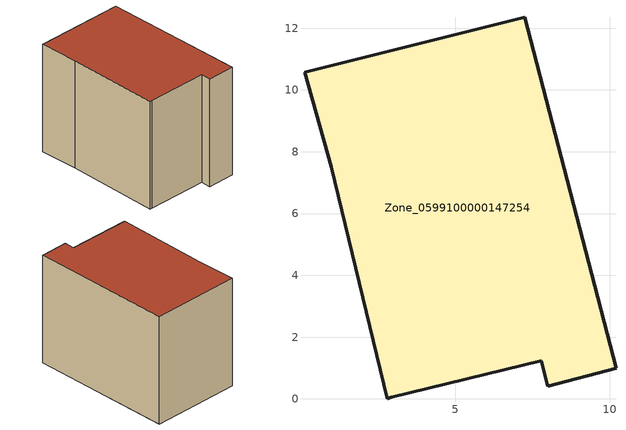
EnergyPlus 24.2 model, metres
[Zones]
Zone_0599100000147254
 floor ground (C_G): 7.25,12.36 10.21,0.99 8,0.41 7.79,1.23 2.94,0.05 2.8,0 0.99,7.51 0.13,10.57 z0
 wall outside (C_F): 10.21,0.99 7.25,12.36 0.13,10.57 0.99,7.51 2.8,0 2.94,0.05 7.79,1.23 8,0.41 10.21,0.99 z0:9.04
 roof outside (C_R): 0.99,7.51 2.8,0 2.94,0.05 7.79,1.23 8,0.41 10.21,0.99 7.25,12.36 0.13,10.57 z9.04
[BUILDING]
Pand.0599100000147254: North Axis=0; Terrain=City; Loads Convergence Tolerance Value=0.04; Temperature Convergence Tolerance Value=0.4; Solar Distribution=FullExterior; Maximum Number of Warmup Days=25; Minimum Number of Warmup Days=1
[Site:Location]
Rotterdam.The.Hague.AP_ZH_NLD Design_Conditions: Latitude=51.96; Longitude=4.45; Time Zone=1; Elevation=-4.5
[SITE:GROUNDTEMPERATURE:BUILDINGSURFACE]
18, 18, 18, 18, 18, 18, 18, 18, 18, 18, 18, 18
[MATERIAL] Thermal Absorptance=0.9; Solar Absorptance=0.7; Visible Absorptance=0.7
Name | Roughness | Thickness | Conductivity | Density | Specific Heat
G.TI.1975-1991 | MediumSmooth | 0.15 | 0.288461 | 540 | 1210
F.TI.1975-1991 | Rough | 0.3 | 0.230769 | 1920 | 840
R.TI.1975-1991 | MediumRough | 0.2 | 0.153846 | 1500 | 1000
[CONSTRUCTION]
C_G: G.TI.1975-1991
C_F: F.TI.1975-1991
C_R: R.TI.1975-1991
[ZONE]
Zone_0599100000147254: Type=1; Multiplier=1; Ceiling Height=Autocalculate; Volume=Autocalculate; Floor Area=autocalculate; Part of Total Floor Area=Yes
[ZONEINFILTRATION:DESIGNFLOWRATE]
Infil_Zone_0599100000147254: Zone or ZoneList or Space or SpaceList=Zone_0599100000147254; Schedule=AlwaysOn; Design Flow Rate Calculation Method=Flow/Area; Flow Rate per Floor Area=0.003; Constant Term Coefficient=1; Temperature Term Coefficient=0; Velocity Term Coefficient=0; Velocity Squared Term Coefficient=0
[HVACTEMPLATE:ZONE:IDEALLOADSAIRSYSTEM]
Zone_0599100000147254: Maximum Heating Supply Air Temperature=50; Minimum Cooling Supply Air Temperature=13; Maximum Heating Supply Air Humidity Ratio=0.0156; Minimum Cooling Supply Air Humidity Ratio=0.0077; Heating Limit=NoLimit; Cooling Limit=NoLimit; Dehumidification Control Type=ConstantSensibleHeatRatio; Cooling Sensible Heat Ratio=0.7; Dehumidification Setpoint=60; Humidification Control Type=None; Humidification Setpoint=30; Outdoor Air Method=None; Outdoor Air Flow Rate per Person=0.00944; Outdoor Air Flow Rate per Zone Floor Area=0; Outdoor Air Flow Rate per Zone=0; Demand Controlled Ventilation Type=None; Outdoor Air Economizer Type=NoEconomizer; Heat Recovery Type=None; Sensible Heat Recovery Effectiveness=0.7; Latent Heat Recovery Effectiveness=0.65
[ZONECONTROL:THERMOSTAT]
ThermostatControl_Zone_0599100000147254: Zone or ZoneList=Zone_0599100000147254; Control Type Schedule=DualSetpointControlType; Control 1=Thermostat_Zone_0599100000147254; Temperature Difference Between Cutout And Setpoint=0
[THERMOSTATSETPOINT:DUALSETPOINT]
Thermostat_Zone_0599100000147254: Heating Setpoint Temperature Schedule=HeatingSetpoint_Zone_0599100000147254; Cooling Setpoint Temperature Schedule=CoolingSetpoint_Zone_0599100000147254
[SCHEDULE:COMPACT]
HeatingSetpoint_Zone_0599100000147254: Through: 12/31, For: AllDays, Until: 24:00, 21
CoolingSetpoint_Zone_0599100000147254: Through: 12/31, For: AllDays, Until: 24:00, 24
DualSetpointControlType: Through: 12/31, For: AllDays, Until: 24:00, 4
AlwaysOn: Through: 12/31, For: AllDays, Until: 24:00, 1
